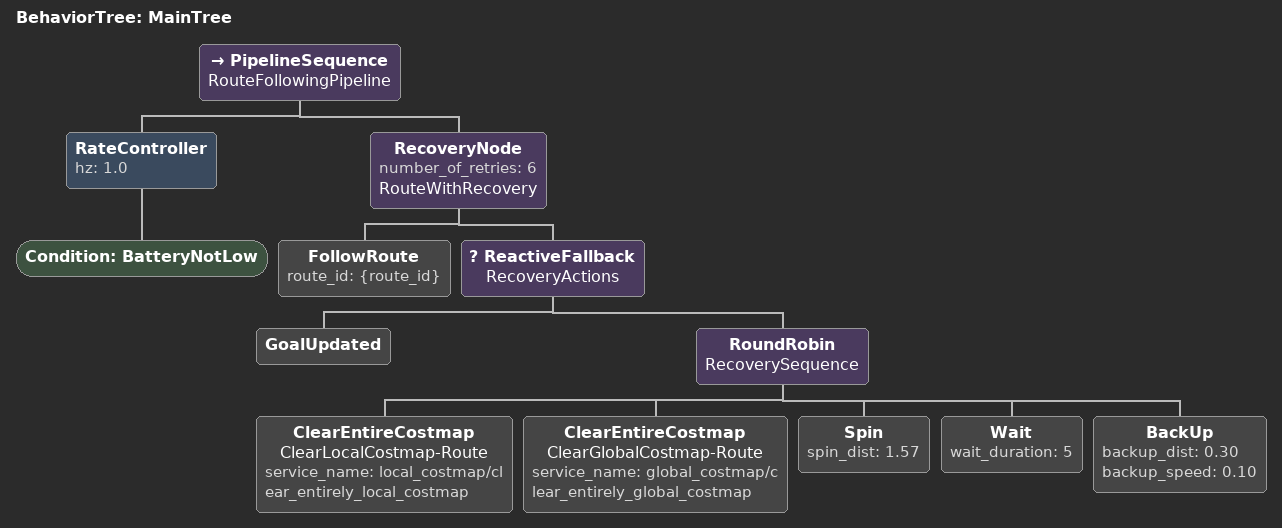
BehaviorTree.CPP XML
<root main_tree_to_execute="MainTree">
  <BehaviorTree ID="MainTree">
    <PipelineSequence name="RouteFollowingPipeline">

      <!-- Verifică starea bateriei -->
      <RateController hz="1.0">
        <Condition ID="BatteryNotLow"/>
      </RateController>

      <!-- Urmează ruta definită -->
      <RecoveryNode number_of_retries="6" name="RouteWithRecovery">

        <!-- Comportamentul principal: urmărește ruta -->
        <FollowRoute route_id="{route_id}" />

        <!-- Comportamente de recuperare -->
        <ReactiveFallback name="RecoveryActions">
          <GoalUpdated/>
          <RoundRobin name="RecoverySequence">
            <!-- Încercări de recuperare în ordine -->
            <ClearEntireCostmap name="ClearLocalCostmap-Route" service_name="local_costmap/clear_entirely_local_costmap"/>
            <ClearEntireCostmap name="ClearGlobalCostmap-Route" service_name="global_costmap/clear_entirely_global_costmap"/>
            <Spin spin_dist="1.57"/>
            <Wait wait_duration="5"/>
            <BackUp backup_dist="0.30" backup_speed="0.10"/>
          </RoundRobin>
        </ReactiveFallback>

      </RecoveryNode>

    </PipelineSequence>
  </BehaviorTree>
</root>
